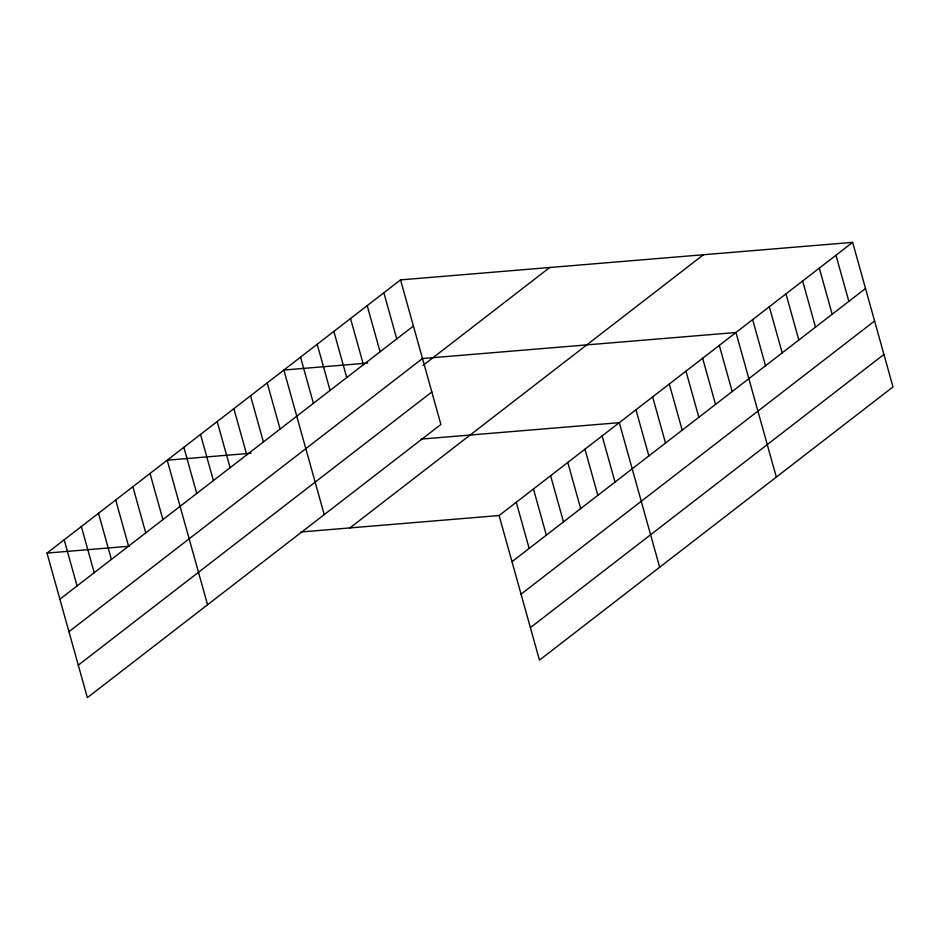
<?xml version="1.0" encoding="UTF-8"?>
<svg xmlns="http://www.w3.org/2000/svg" width="940" height="940" viewBox="0 0 940 940"><rect width="100%" height="100%" fill="white"/><g stroke="black" fill="none" stroke-linecap="round" stroke-linejoin="round"><path stroke-width="1.41" d="M400.534 279.885L440.895 424.469L87.361 697.644L47 553.072L400.534 279.885L852.639 242.356L893 386.928L539.466 660.115L499.105 515.531L852.639 242.356M59.89 599.215L413.412 326.039M68.949 631.692L422.483 358.516M423.059 365.378L549.724 267.5M78.302 665.156L431.824 391.98M349.915 527.928L703.437 254.74M511.995 561.685L865.517 288.498M521.054 594.162L874.588 320.987M530.407 627.626L883.929 354.451M367.693 363.075L283.868 370.043L324.23 514.615M421.696 358.598L735.973 332.502L776.334 477.085M251.039 453.233L167.203 460.189L207.564 604.761M421.202 439.098L619.307 422.659L659.668 567.231M47 553.072L129.415 546.222M301 531.981L499.105 515.531M835.966 255.234L848.855 301.387M819.304 268.112L832.182 314.265M802.631 280.99L815.52 327.144M785.969 293.868L798.847 340.022M769.308 306.745L782.186 352.899M752.635 319.623L765.524 365.778M719.3 345.391L732.19 391.534M702.638 358.269L715.516 404.412M685.965 371.147L698.855 417.289M669.303 384.025L682.193 430.168M652.642 396.903L665.52 443.046M635.969 409.781L648.859 455.923M602.129 435.925L615.019 482.067M584.962 449.191L597.852 495.333M567.795 462.457L580.673 508.611M550.617 475.734L563.506 521.876M533.45 489L546.328 535.142M516.272 502.265L529.161 548.408M383.861 292.763L396.751 338.917M367.199 305.641L380.077 351.795M350.526 318.531L363.416 364.673M333.865 331.409L346.743 377.551M317.203 344.287L330.081 390.429M300.53 357.165L313.42 403.307M267.195 382.921L280.085 429.063M250.534 395.799L263.412 441.941M233.86 408.677L246.75 454.819M217.199 421.555L230.089 467.697M200.537 434.433L213.415 480.575M183.864 447.311L196.754 493.453M150.024 473.454L162.914 519.597M132.857 486.72L145.735 532.874M115.691 499.998L128.569 546.14M98.512 513.264L111.402 559.406M81.345 526.529L94.223 572.672M64.167 539.795L77.056 585.949"/></g></svg>
